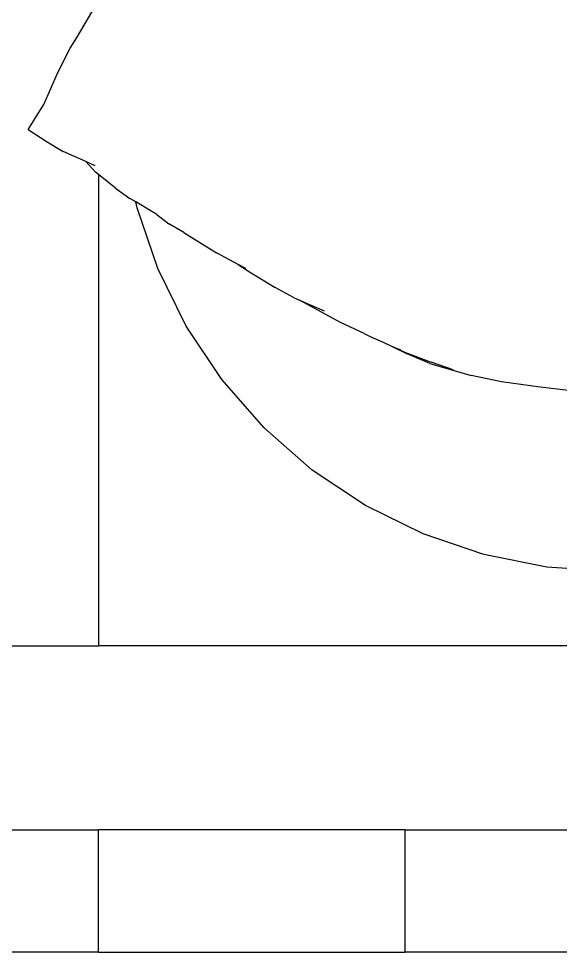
# Model space of a CAD drawing. Header units: inches. Extents: x 9636 to 21597, y -10243 to 557.
# Drawn here: x 14666.94 to 14673, y -8337.46 to -8327.03 of the extents above; entities that cross this region are included whole.
import ezdxf

# ---------------------------------------------------------------- set-up
doc = ezdxf.new("R2010")
doc.units = ezdxf.units.IN
doc.header["$MEASUREMENT"] = 0
doc.layers.add('Edges', color=7, linetype='Continuous')

# ---------------------------------------------------------------- blocks, each defined once
blk = doc.blocks.new('FF')
at = {"layer": 'Edges', "color": 252, "true_color": 0x939598}
for p, q in [((14667.599, -8327.227), (14667.834, -8326.825)), ((14667.518, -8327.356), (14667.599, -8327.227)), ((14667.381, -8327.627), (14667.518, -8327.356)), ((14667.223, -8327.986), (14667.381, -8327.627)), ((14667.048, -8328.266), (14667.223, -8327.986)), ((14667.048, -8328.266), (14667.259, -8328.404)), ((14667.259, -8328.404), (14667.439, -8328.509)), ((14667.694, -8328.624), (14667.439, -8328.509)), ((14667.694, -8328.624), (14667.801, -8328.741)), ((14667.798, -8328.672), (14667.694, -8328.624)), ((14667.834, -8328.768), (14667.801, -8328.741)), ((14668.026, -8328.92), (14667.834, -8328.768)), ((14667.834, -8328.768), (14667.834, -8334.035)), ((14668.026, -8328.92), (14668.185, -8329.034)), ((14668.253, -8329.074), (14668.185, -8329.034)), ((14668.266, -8329.14), (14668.253, -8329.074)), ((14668.486, -8329.213), (14668.253, -8329.074)), ((14668.497, -8329.819), (14668.266, -8329.14)), ((14668.486, -8329.213), (14668.619, -8329.319)), ((14668.787, -8329.417), (14668.619, -8329.319)), ((14668.787, -8329.417), (14669.153, -8329.644)), ((14669.394, -8329.772), (14669.153, -8329.644)), ((14669.394, -8329.772), (14669.522, -8329.856)), ((14669.481, -8329.818), (14669.394, -8329.772)), ((14668.814, -8330.462), (14668.497, -8329.819)), ((14669.522, -8329.856), (14669.808, -8330.032)), ((14670.016, -8330.144), (14669.808, -8330.032)), ((14670.016, -8330.144), (14670.081, -8330.172)), ((14670.081, -8330.172), (14670.358, -8330.293)), ((14670.538, -8330.421), (14670.081, -8330.172)), ((14670.804, -8330.544), (14670.538, -8330.421)), ((14669.212, -8331.058), (14668.814, -8330.462)), ((14670.804, -8330.544), (14670.873, -8330.578)), ((14670.873, -8330.578), (14671.018, -8330.642)), ((14671.018, -8330.642), (14671.103, -8330.681)), ((14671.103, -8330.681), (14671.283, -8330.773)), ((14671.103, -8330.681), (14671.21, -8330.726)), ((14671.103, -8330.681), (14671.268, -8330.757)), ((14671.268, -8330.757), (14671.554, -8330.865)), ((14671.539, -8330.881), (14671.283, -8330.773)), ((14671.539, -8330.881), (14671.999, -8331.014)), ((14671.799, -8330.952), (14671.554, -8330.865)), ((14672.338, -8331.084), (14671.999, -8331.014)), ((14669.685, -8331.597), (14669.212, -8331.058)), ((14672.773, -8331.143), (14672.338, -8331.084)), ((14673.15, -8331.188), (14672.773, -8331.143)), ((14670.224, -8332.07), (14669.685, -8331.597)), ((14670.82, -8332.468), (14670.224, -8332.07)), ((14671.463, -8332.785), (14670.82, -8332.468)), ((14672.141, -8333.016), (14671.463, -8332.785)), ((14672.845, -8333.155), (14672.141, -8333.016)), ((14673.56, -8333.202), (14672.845, -8333.155)), ((14665.779, -8334.035), (14667.834, -8334.035)), ((14731.006, -8334.035), (14667.834, -8334.035)), ((14665.779, -8336.09), (14667.834, -8336.09)), ((14667.834, -8337.46), (14667.834, -8336.09)), ((14671.259, -8336.09), (14667.834, -8336.09)), ((14671.259, -8336.09), (14671.259, -8337.46)), ((14671.259, -8336.09), (14767.163, -8336.09)), ((14667.834, -8337.46), (14662.354, -8337.46)), ((14667.834, -8337.46), (14671.259, -8337.46)), ((14767.163, -8337.46), (14671.259, -8337.46))]:
    blk.add_line(p, q, dxfattribs=at)

msp = doc.modelspace()

# ---------------------------------------------------------------- block references
at = {"color": 18, "true_color": 0x000000}
msp.add_blockref('FF', (0, 0), dxfattribs=at)

doc.saveas('drawing.dxf')
